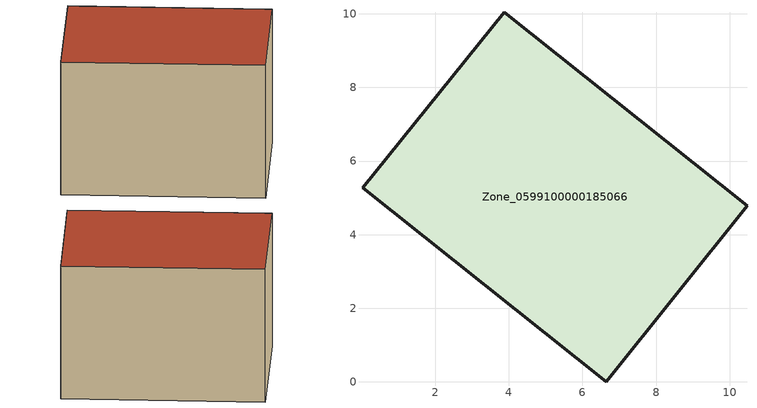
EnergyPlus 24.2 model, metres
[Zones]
Zone_0599100000185066
 floor ground (C_G): 6.65,0 0.03,5.27 3.87,10.04 10.47,4.79 z0.54
 wall outside (C_F): 3.87,10.04 0.03,5.27 6.65,0 10.47,4.79 3.87,10.04 z0.54:6.43
 roof outside (C_R): 0.03,5.27 6.65,0 10.47,4.79 3.87,10.04 z6.43
[BUILDING]
Pand.0599100000185066: North Axis=0; Terrain=City; Loads Convergence Tolerance Value=0.04; Temperature Convergence Tolerance Value=0.4; Solar Distribution=FullExterior; Maximum Number of Warmup Days=25; Minimum Number of Warmup Days=1
[Site:Location]
Rotterdam.The.Hague.AP_ZH_NLD Design_Conditions: Latitude=51.96; Longitude=4.45; Time Zone=1; Elevation=-4.5
[SITE:GROUNDTEMPERATURE:BUILDINGSURFACE]
18, 18, 18, 18, 18, 18, 18, 18, 18, 18, 18, 18
[MATERIAL] Thermal Absorptance=0.9; Solar Absorptance=0.7; Visible Absorptance=0.7
Name | Roughness | Thickness | Conductivity | Density | Specific Heat
G.TI.1946-1964 | MediumSmooth | 0.15 | 1 | 540 | 1210
F.TI.1946-1964 | Rough | 0.3 | 0.857143 | 1920 | 840
R.TI.1946-1964 | MediumRough | 0.2 | 0.277778 | 1500 | 1000
[CONSTRUCTION]
C_G: G.TI.1946-1964
C_F: F.TI.1946-1964
C_R: R.TI.1946-1964
[ZONE]
Zone_0599100000185066: Type=1; Multiplier=1; Ceiling Height=Autocalculate; Volume=Autocalculate; Floor Area=autocalculate; Part of Total Floor Area=Yes
[ZONEINFILTRATION:DESIGNFLOWRATE]
Infil_Zone_0599100000185066: Zone or ZoneList or Space or SpaceList=Zone_0599100000185066; Schedule=AlwaysOn; Design Flow Rate Calculation Method=Flow/Area; Flow Rate per Floor Area=0.003; Constant Term Coefficient=1; Temperature Term Coefficient=0; Velocity Term Coefficient=0; Velocity Squared Term Coefficient=0
[HVACTEMPLATE:ZONE:IDEALLOADSAIRSYSTEM]
Zone_0599100000185066: Maximum Heating Supply Air Temperature=50; Minimum Cooling Supply Air Temperature=13; Maximum Heating Supply Air Humidity Ratio=0.0156; Minimum Cooling Supply Air Humidity Ratio=0.0077; Heating Limit=NoLimit; Cooling Limit=NoLimit; Dehumidification Control Type=ConstantSensibleHeatRatio; Cooling Sensible Heat Ratio=0.7; Dehumidification Setpoint=60; Humidification Control Type=None; Humidification Setpoint=30; Outdoor Air Method=None; Outdoor Air Flow Rate per Person=0.00944; Outdoor Air Flow Rate per Zone Floor Area=0; Outdoor Air Flow Rate per Zone=0; Demand Controlled Ventilation Type=None; Outdoor Air Economizer Type=NoEconomizer; Heat Recovery Type=None; Sensible Heat Recovery Effectiveness=0.7; Latent Heat Recovery Effectiveness=0.65
[ZONECONTROL:THERMOSTAT]
ThermostatControl_Zone_0599100000185066: Zone or ZoneList=Zone_0599100000185066; Control Type Schedule=DualSetpointControlType; Control 1=Thermostat_Zone_0599100000185066; Temperature Difference Between Cutout And Setpoint=0
[THERMOSTATSETPOINT:DUALSETPOINT]
Thermostat_Zone_0599100000185066: Heating Setpoint Temperature Schedule=HeatingSetpoint_Zone_0599100000185066; Cooling Setpoint Temperature Schedule=CoolingSetpoint_Zone_0599100000185066
[SCHEDULE:COMPACT]
HeatingSetpoint_Zone_0599100000185066: Through: 12/31, For: AllDays, Until: 24:00, 21
CoolingSetpoint_Zone_0599100000185066: Through: 12/31, For: AllDays, Until: 24:00, 24
DualSetpointControlType: Through: 12/31, For: AllDays, Until: 24:00, 4
AlwaysOn: Through: 12/31, For: AllDays, Until: 24:00, 1
